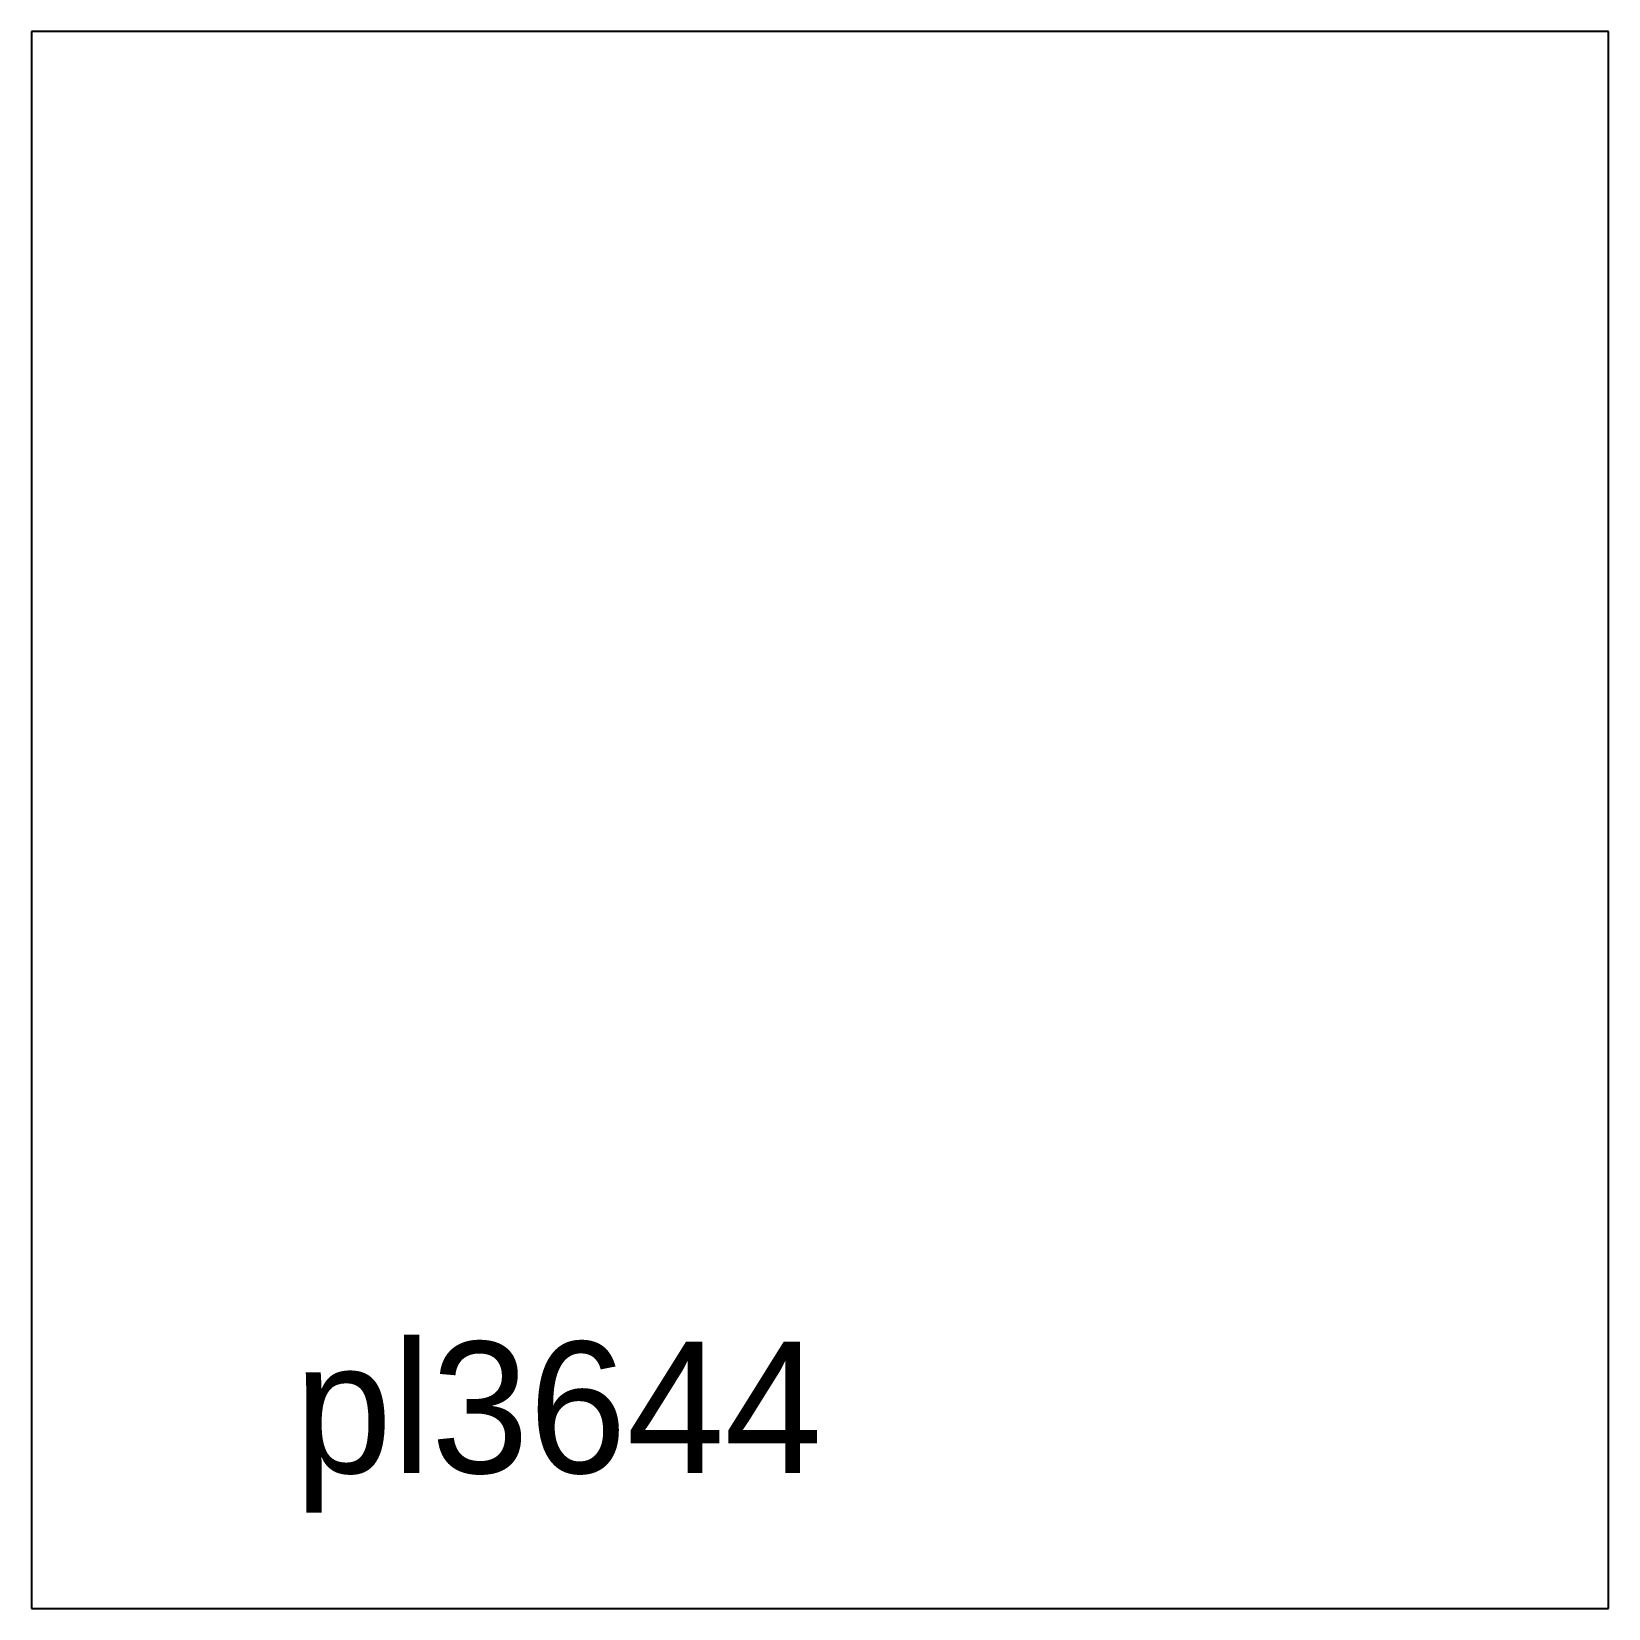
# Model space of a CAD drawing. Extents: x 0 to 12, y 0 to 12.
import ezdxf

# ---------------------------------------------------------------- set-up
doc = ezdxf.new("R2010")
doc.units = 0
doc.header["$MEASUREMENT"] = 0
doc.layers.add('BURN', color=1, linetype='CONTINUOUS')
doc.layers.add('SCRIBE', color=1, linetype='CONTINUOUS')

msp = doc.modelspace()

# ---------------------------------------------------------------- linework, layer by layer
at = {"layer": 'BURN'}
for p, q in [((12, 12), (0, 12)), ((0, 12), (0, 0)), ((11.999999, 0), (12, 12)), ((0, 0), (11.999999, 0))]:
    msp.add_line(p, q, dxfattribs=at)

# ---------------------------------------------------------------- texts
at = {"layer": 'SCRIBE'}
msp.add_text('pl3644', height=1, dxfattribs=at).set_placement((2, 1.03))

doc.saveas('drawing.dxf')
